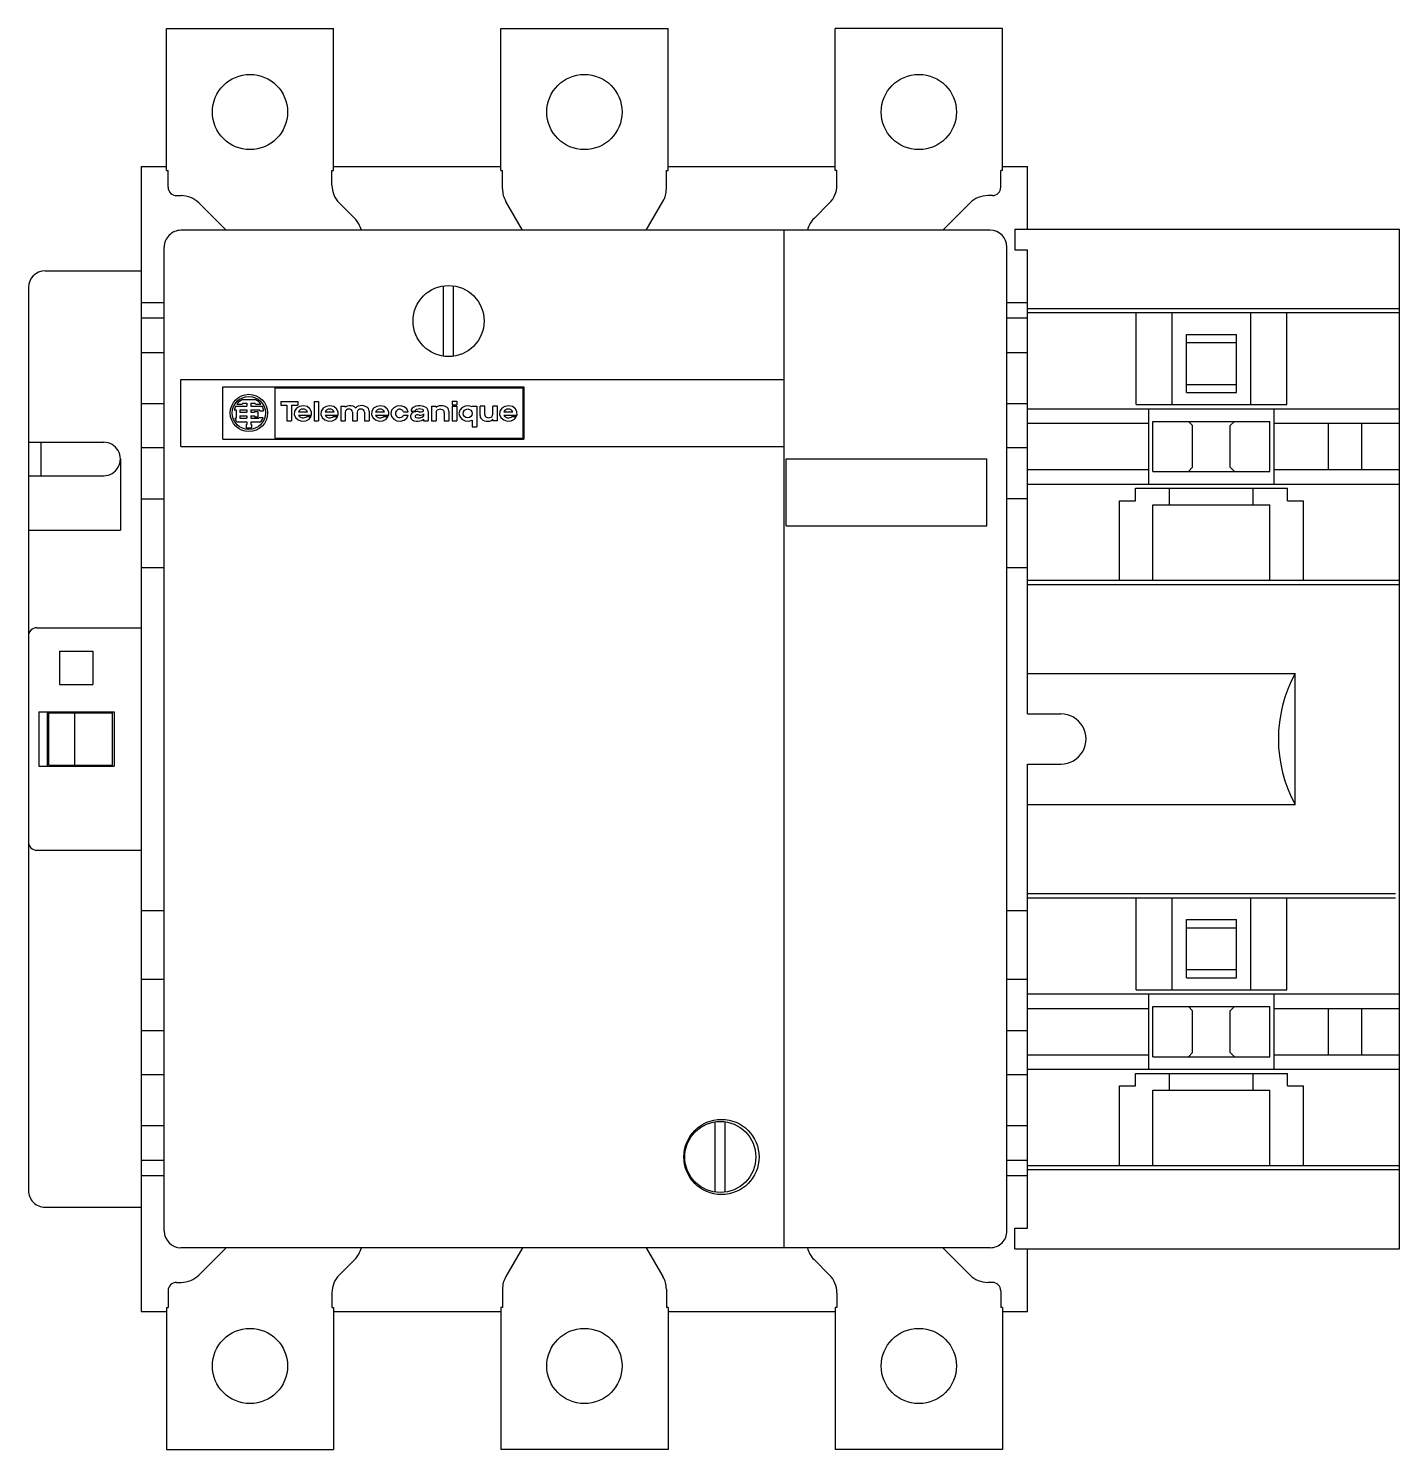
# Model space of a CAD drawing. Extents: x 0 to 164, y 0 to 170.
import ezdxf

# ---------------------------------------------------------------- set-up
doc = ezdxf.new("R2010")
doc.units = 0
doc.layers.add('ALPHA', color=255, linetype='CONTINUOUS')

# ---------------------------------------------------------------- blocks, each defined once
blk = doc.blocks.new('LC1F150')
at = {"layer": 'ALPHA'}
for p, q in [((-73.842271, 85), (-53.842271, 85)), ((-73.842271, 68), (-73.842271, 85)), ((-53.842271, 68), (-53.842271, 85)), ((-33.842271, 85), (-13.842271, 85)), ((-33.842271, 68), (-33.842271, 85)), ((-13.842271, 68), (-13.842271, 85)), ((26.157668, 85), (6.157668, 85)), ((6.157668, 68), (6.157668, 85)), ((26.157668, 68), (26.157668, 85)), ((-76.842271, 68.5), (-76.842271, -68.5)), ((-76.842271, 68.5), (-73.842271, 68.5)), ((-73.842271, 68), (-73.642274, 68)), ((-73.642274, 66), (-73.642274, 68)), ((-54.042268, 66.242645), (-54.042268, 68)), ((-54.042268, 68), (-53.842271, 68)), ((-53.842271, 68.5), (-33.842271, 68.5)), ((-33.842271, 68), (-33.642274, 68)), ((-33.642274, 65.803848), (-33.642274, 68)), ((-14.042268, 65.803833), (-14.042268, 68)), ((-14.042268, 68), (-13.842271, 68)), ((-13.842271, 68.5), (6.157668, 68.5)), ((6.357619, 68), (6.157668, 68)), ((6.357619, 66.242645), (6.357619, 68)), ((26.157668, 68), (25.957717, 68)), ((25.957717, 66), (25.957717, 68)), ((26.157668, 68.5), (29.157668, 68.5)), ((29.157668, 61), (29.157668, 68.5)), ((-72.642274, 65), (-72.084916, 65)), ((24.957717, 65), (24.400344, 65)), ((-69.963593, 64.121346), (-66.693314, 60.851067)), ((-53.163606, 64.121338), (-51.320958, 62.278687)), ((-31.246881, 60.851067), (-33.240346, 64.303848)), ((-16.437644, 60.851067), (-14.44419, 64.303833)), ((5.479053, 64.121323), (3.636417, 62.278687)), ((22.27904, 64.121338), (19.008773, 60.851067)), ((24.699981, 60.851067), (-72.100007, 60.851067)), ((0.000001, 60.851067), (-0.000001, -60.851067)), ((27.657668, 61), (73.657668, 61)), ((27.657668, 61), (27.657668, 58.5)), ((73.657668, -61), (73.657668, 61)), ((-74.100007, -58.851067), (-74.100007, 58.851067)), ((26.699981, -58.851067), (26.699981, 58.851067)), ((27.657668, 58.5), (29.157668, 58.5)), ((29.157668, 3), (29.157668, 58.5)), ((-88.342271, 56), (-76.842271, 56)), ((-90.342271, 54), (-90.342271, -54)), ((-40.692277, 45.792572), (-40.692277, 54.207428)), ((-39.492265, 45.792572), (-39.492265, 54.207428)), ((-76.842271, 52.220276), (-74.100007, 52.220276)), ((26.699981, 52.220276), (29.157668, 52.220276)), ((29.157668, 51.5), (73.657668, 51.5)), ((29.157668, 51), (73.657668, 51)), ((42.157668, 40), (42.157668, 51)), ((46.457717, 40), (46.457717, 51)), ((55.857619, 40), (55.857619, 51)), ((60.157668, 40), (60.157668, 51)), ((-76.842271, 50.363968), (-74.100007, 50.363968)), ((26.699981, 50.363968), (29.157668, 50.363968)), ((48.157668, 48.399994), (54.157668, 48.399994)), ((48.157668, 41.439423), (48.157668, 48.399994)), ((54.157668, 41.439423), (54.157668, 48.399994)), ((-76.842271, 46.25), (-74.100007, 46.25)), ((26.699981, 46.25), (29.157668, 46.25)), ((48.157668, 47.419708), (54.157668, 47.419708)), ((-72.100007, 43.000015), (0.000001, 43.000015)), ((-72.100007, 35.000015), (-72.100007, 43.000015)), ((-67.100007, 42.123856), (-31.100007, 42.123856)), ((-67.100007, 35.876022), (-67.100007, 42.123856)), ((-60.852158, 42.008575), (-31.215287, 42.008575)), ((-60.852158, 42.008575), (-60.852158, 35.991302)), ((-31.215287, 42.008575), (-31.215287, 35.991302)), ((-31.100007, 42.123856), (-31.100007, 35.876022)), ((48.157668, 42.419708), (54.157668, 42.419708)), ((48.157668, 41.439423), (54.157668, 41.439423)), ((-76.842271, 40.125015), (-74.100007, 40.125015)), ((-65.725099, 39.356964), (-65.493363, 39.356964)), ((-65.570268, 39.803223), (-64.199174, 39.803223)), ((-65.493363, 39.356964), (-65.493363, 38.375168)), ((-65.40416, 40.070999), (-64.779405, 40.070999)), ((-65.047181, 39.356964), (-65.047181, 39.089188)), ((-65.047181, 39.356964), (-64.199174, 39.356964)), ((-64.754212, 40.606522), (-63.197953, 40.606522)), ((-64.644044, 40.160248), (-64.199174, 40.160248)), ((-64.199174, 40.160248), (-64.199174, 39.803223)), ((-64.199174, 39.356964), (-64.199174, 39.089188)), ((-63.752992, 40.160248), (-63.752992, 39.803223)), ((-63.752992, 40.160248), (-63.308106, 40.160248)), ((-63.752992, 39.803223), (-62.381898, 39.803223)), ((-63.752992, 39.356964), (-62.6857, 39.356964)), ((-63.752992, 39.356964), (-63.752992, 39.089188)), ((-63.306641, 39.178436), (-63.306641, 39.089188)), ((-63.306641, 39.178436), (-62.904984, 39.178436)), ((-63.172761, 40.070999), (-62.548005, 40.070999)), ((-62.904984, 39.178436), (-62.904984, 38.55368)), ((-62.664307, 39.2677), (-62.211244, 39.2677)), ((-60.172028, 40.371689), (-58.106156, 40.371689)), ((-60.172028, 40.371689), (-60.172028, 39.952515)), ((-60.172028, 39.952515), (-59.416016, 39.952515)), ((-59.416016, 39.952515), (-59.416016, 38.066238)), ((-58.862168, 39.952515), (-58.862168, 38.066238)), ((-58.862168, 39.952515), (-58.106156, 39.952515)), ((-58.106156, 40.371689), (-58.106156, 39.952515)), ((-58.036134, 39.136627), (-56.963426, 39.136627)), ((-56.182389, 40.371689), (-56.182389, 38.066238)), ((-56.182389, 40.371689), (-55.628526, 40.371689)), ((-55.628526, 40.371689), (-55.628526, 38.066238)), ((-54.847321, 39.136627), (-53.774766, 39.136627)), ((-52.993714, 39.81778), (-52.993714, 38.066238)), ((-52.993714, 39.81778), (-52.439698, 39.81778)), ((-52.439698, 39.81778), (-52.439698, 39.709808)), ((-49.595277, 39.208649), (-49.595277, 38.066238)), ((-48.81421, 39.136627), (-47.741502, 39.136627)), ((-45.473344, 39.139603), (-44.911576, 39.139603)), ((-44.572617, 39.218964), (-44.086137, 39.218964)), ((-42.536622, 39.174789), (-42.536622, 38.066238)), ((-42.132478, 39.81778), (-42.132478, 38.066238)), ((-42.132478, 39.81778), (-41.578477, 39.81778)), ((-41.578477, 39.81778), (-41.578477, 39.643921)), ((-40.066453, 39.202652), (-40.066453, 38.066238)), ((-39.662309, 40.412109), (-39.662309, 39.985443)), ((-39.662309, 40.412109), (-39.108308, 40.412109)), ((-39.662309, 39.985443), (-39.108308, 39.985443)), ((-39.662309, 39.81778), (-39.662309, 38.066238)), ((-39.662309, 39.81778), (-39.108308, 39.81778)), ((-39.108308, 40.412109), (-39.108308, 39.985443)), ((-39.108308, 39.81778), (-39.108308, 38.066238)), ((-37.260987, 39.81778), (-37.260987, 39.728775)), ((-37.260987, 39.81778), (-36.707139, 39.81778)), ((-36.707139, 39.81778), (-36.707139, 37.326691)), ((-36.317918, 38.681343), (-36.317918, 39.817772)), ((-35.763917, 39.817757), (-36.317918, 39.817757)), ((-35.763917, 38.821861), (-35.763917, 39.817772)), ((-34.805909, 38.821861), (-34.805905, 39.817772)), ((-34.251904, 39.817757), (-34.805905, 39.817757)), ((-34.251908, 38.066216), (-34.251904, 39.817757)), ((-33.470857, 39.136627), (-32.398148, 39.136627)), ((26.699981, 40.125015), (29.157668, 40.125015)), ((29.157668, 39.5), (73.657668, 39.5)), ((42.157668, 40), (60.157668, 40)), ((43.657668, 30.5), (43.657668, 39.5)), ((58.657668, 30.5), (58.657668, 39.5)), ((-65.648194, 38.375168), (-65.493363, 38.375168)), ((-65.40416, 37.928894), (-64.199174, 37.928894)), ((-65.047181, 39.089188), (-64.199174, 39.089188)), ((-65.047181, 38.642929), (-64.199174, 38.642929)), ((-65.047181, 38.642929), (-65.047181, 38.375168)), ((-65.047181, 38.375168), (-64.199174, 38.375168)), ((-64.288529, 37.616501), (-64.199174, 37.616501)), ((-64.288529, 37.616501), (-64.288529, 37.214844)), ((-64.199174, 38.642929), (-64.199174, 38.375168)), ((-64.199174, 37.928894), (-64.199174, 37.616501)), ((-63.752992, 39.089188), (-63.306641, 39.089188)), ((-63.752992, 38.642929), (-63.752992, 38.375168)), ((-63.752992, 38.642929), (-63.306641, 38.642929)), ((-63.752992, 38.375168), (-62.791901, 38.375168)), ((-63.752992, 37.928894), (-62.548005, 37.928894)), ((-63.752992, 37.928894), (-63.752992, 37.616501)), ((-63.752992, 37.616501), (-63.663636, 37.616501)), ((-63.663636, 37.616501), (-63.663636, 37.214844)), ((-63.306641, 38.642929), (-63.306641, 38.55368)), ((-63.306641, 38.55368), (-62.904984, 38.55368)), ((-62.748979, 38.464417), (-62.273194, 38.464417)), ((-59.416016, 38.066238), (-58.862168, 38.066238)), ((-58.036134, 38.747391), (-56.468171, 38.747391)), ((-57.0607, 38.597687), (-56.520905, 38.597687)), ((-56.182389, 38.066238), (-55.628526, 38.066238)), ((-54.847321, 38.747391), (-53.279496, 38.747391)), ((-53.872025, 38.597687), (-53.33223, 38.597687)), ((-52.993714, 38.066238), (-52.439698, 38.066238)), ((-52.439698, 39.087891), (-52.439698, 38.066238)), ((-51.571488, 39.087891), (-51.571488, 38.066238)), ((-51.571488, 38.066238), (-51.017487, 38.066238)), ((-51.017487, 39.087891), (-51.017487, 38.066238)), ((-50.149278, 39.087891), (-50.149278, 38.066238)), ((-50.149278, 38.066238), (-49.595277, 38.066238)), ((-48.81421, 38.747391), (-47.246247, 38.747391)), ((-47.838929, 38.597687), (-47.298982, 38.597687)), ((-45.473344, 38.7444), (-44.911576, 38.7444)), ((-43.090638, 38.89476), (-43.090638, 38.607086)), ((-43.090638, 38.242447), (-43.090638, 38.066238)), ((-43.090638, 38.066238), (-42.536622, 38.066238)), ((-42.132478, 38.066238), (-41.578477, 38.066238)), ((-41.578477, 39.062134), (-41.578477, 38.066238)), ((-40.620469, 39.062134), (-40.620469, 38.066238)), ((-40.620469, 38.066238), (-40.066453, 38.066238)), ((-39.662309, 38.066238), (-39.108308, 38.066238)), ((-37.260987, 38.155228), (-37.260987, 37.326691)), ((-34.805909, 38.066216), (-34.805909, 38.240089)), ((-34.251908, 38.066216), (-34.805909, 38.066216)), ((-33.470857, 38.747391), (-31.902894, 38.747391)), ((-32.495423, 38.597687), (-31.955628, 38.597687)), ((29.157668, 37.76796), (43.657668, 37.76796)), ((44.157668, 31.997864), (44.157668, 37.997925)), ((44.157668, 37.997925), (58.157668, 37.997925)), ((48.907737, 37.5), (48.407729, 37.997917)), ((48.907668, 32.499985), (48.907668, 37.500015)), ((53.407668, 32.499969), (53.407668, 37.500015)), ((53.407714, 37.500015), (53.907714, 37.997932)), ((58.157668, 31.997864), (58.157668, 37.997925)), ((58.657668, 37.76796), (73.657668, 37.76796)), ((65.157668, 32.23204), (65.157668, 37.76796)), ((69.157668, 32.23204), (69.157668, 37.76796)), ((-67.100007, 35.876022), (-31.100007, 35.876022)), ((-64.288529, 37.214844), (-63.663636, 37.214844)), ((-60.852158, 35.991302), (-31.215287, 35.991302)), ((-37.260987, 37.326691), (-36.707139, 37.326691)), ((-90.342271, 35.5), (-81.342271, 35.5)), ((-88.842271, 35.5), (-88.842271, 31.5)), ((-76.842271, 34.875), (-74.100007, 34.875)), ((-72.100007, 35.000015), (0.000001, 35.000015)), ((26.699981, 34.875), (29.157668, 34.875)), ((-79.342271, 33.5), (-79.342271, 25)), ((0.299987, 25.5), (0.299987, 33.5)), ((0.299987, 33.5), (24.299987, 33.5)), ((24.299987, 25.5), (24.299987, 33.5)), ((48.405601, 31.997856), (48.907722, 32.499985)), ((53.907729, 31.997871), (53.407729, 32.499985)), ((-90.342271, 31.5), (-81.342271, 31.5)), ((29.157668, 32.23204), (43.657668, 32.23204)), ((44.157668, 31.997864), (58.157668, 31.997864)), ((58.657668, 32.23204), (73.657668, 32.23204)), ((29.157668, 30.5), (73.657668, 30.5)), ((42.057571, 30), (60.257766, 30)), ((42.057571, 28.5), (42.057571, 30)), ((46.157668, 28), (46.157668, 30)), ((56.157668, 28), (56.157668, 30)), ((60.257766, 28.5), (60.257766, 30)), ((-76.842271, 28.742401), (-74.100007, 28.742401)), ((29.157668, 28.742401), (26.699981, 28.742401)), ((40.157668, 28.5), (42.057571, 28.5)), ((40.157668, 19), (40.157668, 28.5)), ((44.157668, 28), (58.157668, 28)), ((44.157668, 19), (44.157668, 28)), ((58.157668, 19), (58.157668, 28)), ((60.257766, 28.5), (62.157668, 28.5)), ((62.157668, 19), (62.157668, 28.5)), ((0.299987, 25.5), (24.299987, 25.5)), ((-90.342271, 25), (-79.342271, 25)), ((-76.842271, 20.5), (-74.100007, 20.5)), ((26.699981, 20.5), (29.157668, 20.5)), ((29.157668, 19), (73.657668, 19)), ((29.157668, 18.5), (73.657668, 18.5)), ((-89.342271, 13.300003), (-76.842271, 13.300003)), ((-86.642274, 10.5), (-82.642274, 10.5)), ((-86.642274, 10.5), (-86.642274, 6.5)), ((-82.642274, 10.5), (-82.642274, 6.5)), ((29.157668, 7.850006), (61.157668, 7.850006)), ((61.157668, -7.850006), (61.157668, 7.850006)), ((-86.642274, 6.5), (-82.642274, 6.5)), ((-89.092271, 3.25), (-80.092271, 3.25)), ((-89.092271, 3.25), (-89.092271, -3.25)), ((-88.092271, 3.25), (-88.092271, -3.25)), ((-87.892274, 3.149994), (-80.292268, 3.149994)), ((-87.892274, -3.149994), (-87.892274, 3.149994)), ((-84.792268, -3.149994), (-84.792268, 3.149994)), ((-80.292268, -3.149994), (-80.292268, 3.149994)), ((-80.092271, 3.25), (-80.092271, -3.25)), ((29.157668, 3), (33.157668, 3)), ((-89.092271, -3.25), (-80.092271, -3.25)), ((-87.892274, -3.149994), (-80.292268, -3.149994)), ((29.157668, -3), (33.157668, -3)), ((29.157668, -58.5), (29.157668, -3)), ((29.157668, -7.850006), (61.157668, -7.850006)), ((-89.342271, -13.300003), (-76.842271, -13.300003)), ((29.157668, -18.5), (73.157668, -18.5)), ((29.157668, -19), (73.157668, -19)), ((42.157668, -30), (42.157668, -19)), ((46.457717, -30), (46.457717, -19)), ((55.857619, -30), (55.857619, -19)), ((60.157668, -30), (60.157668, -19)), ((-76.842271, -20.5), (-74.100007, -20.5)), ((26.699981, -20.5), (29.157668, -20.5)), ((48.157668, -21.600006), (54.157668, -21.600006)), ((48.157668, -28.560577), (48.157668, -21.600006)), ((54.157668, -28.560577), (54.157668, -21.600006)), ((48.157668, -22.580292), (54.157668, -22.580292)), ((-76.842271, -28.742432), (-74.100007, -28.742432)), ((26.699981, -28.742432), (29.157668, -28.742432)), ((48.157668, -27.580292), (54.157668, -27.580292)), ((48.157668, -28.560577), (54.157668, -28.560577)), ((29.157668, -30.5), (73.657668, -30.5)), ((42.157668, -30), (60.157668, -30)), ((43.657668, -39.5), (43.657668, -30.5)), ((58.657668, -39.5), (58.657668, -30.5)), ((29.157668, -32.23204), (43.657668, -32.23204)), ((44.157668, -38.002136), (44.157668, -32.002075)), ((44.157668, -32.002075), (58.157668, -32.002075)), ((48.907752, -32.499998), (48.407745, -32.002076)), ((53.407714, -32.49999), (53.907714, -32.002067)), ((58.157668, -38.002136), (58.157668, -32.002075)), ((58.657668, -32.23204), (73.657668, -32.23204)), ((65.157668, -37.76796), (65.157668, -32.23204)), ((69.157668, -37.76796), (69.157668, -32.23204)), ((48.907668, -37.500015), (48.907668, -32.499985)), ((53.407668, -37.500031), (53.407668, -32.499985)), ((-76.842271, -34.875), (-74.100007, -34.875)), ((26.699981, -34.875), (29.157668, -34.875)), ((29.157668, -37.76796), (43.657668, -37.76796)), ((44.157668, -38.002136), (58.157668, -38.002136)), ((48.405601, -38.002131), (48.907714, -37.500015)), ((53.907714, -38.002128), (53.407706, -37.500018)), ((58.657668, -37.76796), (73.657668, -37.76796)), ((-76.842271, -40.125015), (-74.100007, -40.125015)), ((26.699981, -40.125015), (29.157668, -40.125015)), ((29.157668, -39.5), (73.657668, -39.5)), ((42.057571, -40), (60.257766, -40)), ((42.057571, -41.5), (42.057571, -40)), ((46.157668, -42), (46.157668, -40)), ((56.157668, -42), (56.157668, -40)), ((60.257766, -41.5), (60.257766, -40)), ((40.157668, -41.5), (42.057571, -41.5)), ((40.157668, -51), (40.157668, -41.5)), ((44.157668, -42), (58.157668, -42)), ((44.157668, -51), (44.157668, -42)), ((58.157668, -51), (58.157668, -42)), ((60.257766, -41.5), (62.157668, -41.5)), ((62.157668, -51), (62.157668, -41.5)), ((-8.192277, -54.207428), (-8.192277, -45.792572)), ((-6.992265, -54.207428), (-6.992265, -45.792572)), ((-76.842271, -46.25), (-74.100007, -46.25)), ((26.699981, -46.25), (29.157668, -46.25)), ((-76.842271, -50.363968), (-74.100007, -50.363968)), ((26.699981, -50.363968), (29.157668, -50.363968)), ((29.157668, -51), (73.657668, -51)), ((-76.842271, -52.220276), (-74.100007, -52.220276)), ((26.699981, -52.220276), (29.157668, -52.220276)), ((29.157668, -51.5), (73.657668, -51.5)), ((-88.342271, -56), (-76.842271, -56)), ((27.657668, -58.5), (29.157668, -58.5)), ((27.657668, -61), (27.657668, -58.5)), ((24.699981, -60.851067), (-72.100007, -60.851067)), ((-69.963578, -64.121332), (-66.693314, -60.851067)), ((-31.246897, -60.851067), (-33.240346, -64.303822)), ((-16.437662, -60.851067), (-14.444201, -64.303843)), ((22.279048, -64.121344), (19.008773, -60.851067)), ((27.657668, -61), (73.657668, -61)), ((29.157668, -68.5), (29.157668, -61)), ((-53.16359, -64.121323), (-51.320954, -62.278687)), ((5.47907, -64.121344), (3.636422, -62.278698)), ((-73.642259, -66), (-73.642259, -68)), ((-72.642259, -65), (-72.084885, -65)), ((-54.042161, -66.242645), (-54.042161, -68)), ((-33.642274, -65.803833), (-33.642274, -68)), ((-14.042268, -65.803848), (-14.042268, -68)), ((6.357726, -66.242645), (6.357726, -68)), ((24.957732, -65), (24.400375, -65)), ((25.957732, -66), (25.957732, -68)), ((-73.84221, -68), (-73.84221, -85)), ((-73.84221, -68), (-73.642259, -68)), ((-54.042161, -68), (-53.84221, -68)), ((-53.84221, -68), (-53.84221, -85)), ((-33.842271, -68), (-33.842271, -85)), ((-33.642274, -68), (-33.842271, -68)), ((-13.842271, -68), (-14.042268, -68)), ((-13.842271, -68), (-13.842271, -85)), ((6.157729, -68), (6.157729, -85)), ((6.357726, -68), (6.157729, -68)), ((26.157729, -68), (25.957732, -68)), ((26.157729, -68), (26.157729, -85)), ((-76.842271, -68.5), (-73.84221, -68.5)), ((-53.84221, -68.5), (-33.842271, -68.5)), ((-13.842271, -68.5), (6.157729, -68.5)), ((26.157729, -68.5), (29.157668, -68.5)), ((-73.84221, -85), (-53.84221, -85)), ((-13.842271, -85), (-33.842271, -85)), ((26.157729, -85), (6.157729, -85))]:
    blk.add_line(p, q, dxfattribs=at)
for points in [[(-56.468132, 38.747383), (-56.470567, 39.146196), (-56.666111, 39.506694), (-57.01807, 39.761234), (-57.460405, 39.862053), (-57.910114, 39.790234), (-58.282816, 39.559254), (-58.508577, 39.212452), (-58.545035, 38.814904), (-58.385348, 38.441203), (-58.059482, 38.161473), (-57.62858, 38.0282), (-57.173497, 38.066392), (-56.779625, 38.268883), (-56.52087, 38.597678)], [(-56.963379, 39.13662), (-57.049336, 39.273646), (-57.17525, 39.38125), (-57.32995, 39.449883), (-57.499711, 39.473459), (-57.669472, 39.449883), (-57.824171, 39.38125), (-57.950086, 39.273647), (-58.036043, 39.13662)], [(-53.279406, 38.747586), (-53.281941, 39.146385), (-53.477561, 39.506835), (-53.829562, 39.761309), (-54.2719, 39.862059), (-54.721581, 39.790182), (-55.094233, 39.559166), (-55.319937, 39.212353), (-55.356346, 38.814815), (-55.196627, 38.441141), (-54.870749, 38.161441), (-54.439854, 38.028194), (-53.98479, 38.066401), (-53.590938, 38.268893), (-53.332195, 38.597678)], [(-53.774704, 39.13662), (-53.860661, 39.273646), (-53.986575, 39.38125), (-54.141275, 39.449883), (-54.311036, 39.473459), (-54.480797, 39.449883), (-54.635496, 39.38125), (-54.761411, 39.273647), (-54.847368, 39.13662)], [(-47.24631, 38.747586), (-47.248845, 39.146385), (-47.444465, 39.506835), (-47.796466, 39.761309), (-48.238804, 39.862059), (-48.688484, 39.790182), (-49.061137, 39.559166), (-49.286841, 39.212353), (-49.323249, 38.814815), (-49.163531, 38.441141), (-48.837653, 38.161441), (-48.406758, 38.028194), (-47.951694, 38.066401), (-47.557842, 38.268893), (-47.299098, 38.597678)], [(-47.741607, 39.13662), (-47.827565, 39.273646), (-47.953479, 39.38125), (-48.108179, 39.449883), (-48.27794, 39.473459), (-48.4477, 39.449883), (-48.6024, 39.38125), (-48.728314, 39.273647), (-48.814272, 39.13662)], [(-44.911705, 39.139614), (-45.092349, 39.487552), (-45.419319, 39.741595), (-45.836341, 39.858019), (-46.271639, 39.816787), (-46.650296, 39.624996), (-46.90714, 39.315653), (-46.997965, 38.942001), (-46.907139, 38.568349), (-46.650296, 38.259007), (-46.271639, 38.067215), (-45.83634, 38.025983), (-45.419319, 38.142408), (-45.092349, 38.396451), (-44.911705, 38.744389)], [(-37.261043, 39.728778), (-37.675237, 39.855766), (-38.111989, 39.821393), (-38.494173, 39.631728), (-38.754299, 39.320263), (-38.846431, 38.942001), (-38.754299, 38.563739), (-38.494173, 38.252275), (-38.111989, 38.062609), (-37.675237, 38.028236), (-37.261043, 38.155225)], [(-31.902804, 38.747586), (-31.905339, 39.146385), (-32.100959, 39.506835), (-32.45296, 39.761309), (-32.895298, 39.862059), (-33.344979, 39.790182), (-33.717631, 39.559166), (-33.943335, 39.212353), (-33.979743, 38.814815), (-33.820025, 38.441141), (-33.494147, 38.161441), (-33.063252, 38.028194), (-32.608188, 38.066401), (-32.214336, 38.268893), (-31.955592, 38.597678)], [(-32.398102, 39.13662), (-32.484059, 39.273646), (-32.609973, 39.38125), (-32.764673, 39.449883), (-32.934434, 39.473459), (-33.104194, 39.449883), (-33.258894, 39.38125), (-33.384808, 39.273647), (-33.470766, 39.13662)], [(-58.036043, 38.747383), (-57.96453, 38.627758), (-57.862311, 38.528892), (-57.736139, 38.457316), (-57.594349, 38.417757), (-57.446307, 38.41283), (-57.301793, 38.44286), (-57.170353, 38.505863), (-57.06067, 38.597677)], [(-54.847368, 38.747383), (-54.775855, 38.627758), (-54.673637, 38.528892), (-54.547465, 38.457316), (-54.405674, 38.417757), (-54.257632, 38.41283), (-54.113118, 38.44286), (-53.981678, 38.505863), (-53.871995, 38.597677)], [(-48.814272, 38.747383), (-48.742759, 38.627758), (-48.64054, 38.528892), (-48.514368, 38.457316), (-48.372578, 38.417757), (-48.224536, 38.41283), (-48.080021, 38.44286), (-47.948582, 38.505863), (-47.838899, 38.597677)], [(-33.470766, 38.747383), (-33.399253, 38.627758), (-33.297034, 38.528892), (-33.170862, 38.457316), (-33.029072, 38.417757), (-32.88103, 38.41283), (-32.736516, 38.44286), (-32.605076, 38.505863), (-32.495393, 38.597677)]]:
    blk.add_lwpolyline(points, dxfattribs=at)
for centre, radius in [((-63.842271, 75), 4.5), ((-23.842271, 75), 4.5), ((16.157668, 75), 4.5), ((-40.092271, 50), 4.25), ((-63.976075, 38.999939), 2.231371), ((-63.976075, 38.999939), 1.985919), ((-37.802979, 38.942001), 0.534451), ((-7.450013, -49.999985), 4.5), ((-7.592271, -50), 4.25), ((-63.84221, -75), 4.5), ((-23.842271, -75), 4.5), ((16.157729, -75), 4.5)]:
    blk.add_circle(centre, radius, dxfattribs=at)
for centre, radius, start, end in [((-72.642274, 66), 1, 180.000032, 270.000028), ((-72.084916, 62), 3, 45.000001, 89.999982), ((-51.042268, 66.242645), 3, 180.000032, 225.000051), ((-30.642274, 65.803848), 3, 179.999909, 209.999958), ((-17.042268, 65.803833), 3, 329.999852, 359.999846), ((3.357726, 66.242645), 3, 314.999937, 359.999955), ((24.400344, 62), 3, 90.000037, 135), ((24.957717, 66), 1, 269.999973, 0.000065), ((-53.442277, 60.157364), 3, 13.369747, 45.000001), ((5.757766, 60.157364), 3, 135, 166.630251), ((-72.100007, 58.851067), 2, 90.000003, 180.000005), ((24.699981, 58.851067), 2, 0.00000501, 90.000003), ((-88.342271, 54), 2, 89.999982, 179.999909), ((-63.976075, 38.999939), 1.785097, 153.256276, 168.46301), ((-63.976075, 38.999939), 1.785097, 115.841975, 143.130111), ((-63.976075, 38.999939), 1.338822, 119.926483, 126.86989), ((-63.976075, 38.999939), 1.338822, 53.130085, 60.073535), ((-63.976075, 38.999939), 1.785097, 36.869897, 64.158043), ((-63.976075, 38.999939), 1.338822, 11.536958, 15.466014), ((-63.976075, 38.999939), 1.785097, 8.626922, 26.743691), ((-51.870911, 38.829727), 1.047943, 69.512638, 122.878382), ((-52.080384, 39.087891), 0.359295, 128.682676, 180.000019), ((-52.005525, 38.9944), 0.47906, 51.317783, 128.682567), ((-51.93068, 39.087891), 0.359295, 0, 51.317759), ((-51.766023, 39.110199), 0.748531, 39.954103, 69.512638), ((-50.703126, 39.245407), 0.598825, 108.12643, 144.765859), ((-50.658158, 39.087891), 0.359295, 128.682676, 180.000019), ((-50.493516, 38.605164), 1.272503, 63.612284, 108.126375), ((-50.583314, 38.9944), 0.47906, 51.317783, 128.682567), ((-50.508454, 39.087891), 0.359295, 0, 51.317759), ((-50.194093, 39.208649), 0.598825, 0, 63.612393), ((-45.942536, 38.942001), 0.509001, 22.844766, 337.15524), ((-44.048646, 39.218964), 0.523972, 123.565335, 180.000019), ((-44.044984, 38.470245), 0.673678, 102.15832, 121.643156), ((-43.800355, 38.844742), 0.97309, 101.469509, 123.565335), ((-43.839158, 37.51918), 1.646769, 83.312899, 102.239517), ((-43.906403, 39.218964), 0.179648, 134.09918, 180.000019), ((-43.770905, 39.07933), 0.374266, 109.639945, 134.180924), ((-43.577104, 37.74437), 2.095887, 72.842438, 101.469509), ((-43.569642, 38.51535), 0.97309, 70.423403, 109.639945), ((-43.464906, 40.716019), 1.571915, 263.312453, 278.890038), ((-43.393998, 39.009018), 0.449119, 55.411802, 70.423403), ((-43.256745, 39.384827), 0.224559, 278.851243, 298.677643), ((-43.202836, 39.286316), 0.11228, 298.677588, 55.411832), ((-43.135453, 39.174789), 0.598825, 0, 72.842438), ((-41.2193, 39.062134), 0.359295, 116.388063, 180.000019), ((-41.084535, 39.185898), 0.673678, 101.537319, 137.166591), ((-41.099473, 38.820755), 0.628766, 63.612338, 116.387953), ((-40.964707, 38.599182), 1.272503, 63.612284, 101.537155), ((-40.979646, 39.062134), 0.359295, 0, 63.612502), ((-40.665299, 39.202652), 0.598825, 0, 63.612393), ((-63.976075, 38.999939), 1.785097, 200.487321, 216.869885), ((-63.976075, 38.999939), 1.338822, 332.181852, 336.421815), ((-63.976075, 38.999939), 1.785097, 323.130102, 342.542402), ((-44.12349, 38.597687), 0.523972, 121.643156, 226.388642), ((-44.020081, 38.705948), 0.673678, 226.254729, 258.372478), ((-43.839158, 39.585739), 1.571915, 258.372478, 289.783206), ((-43.958848, 38.582718), 0.145195, 120.410334, 254.119866), ((-43.842973, 38.385178), 0.374266, 93.88248, 120.410388), ((-43.711869, 39.451004), 1.047943, 254.119838, 306.360021), ((-43.756699, 37.115585), 1.646769, 84.72112, 93.88248), ((-43.509721, 39.79895), 1.047943, 264.710074, 285.826669), ((-43.509721, 38.67009), 0.598825, 289.783206, 314.427021), ((-43.285157, 39.006775), 0.224559, 285.826669, 330.073563), ((-35.719102, 38.681351), 0.598825, 179.999964, 243.612357), ((-35.419679, 39.284836), 1.272503, 243.612221, 281.537092), ((-35.404603, 38.821869), 0.359295, 179.999964, 243.610062), ((-35.284913, 39.063263), 0.628766, 243.610253, 296.38789), ((-35.299867, 38.698105), 0.673678, 281.537256, 317.166528), ((-35.165101, 38.821869), 0.359295, 296.387999, 359.999955), ((-81.342271, 33.5), 2, 270.000028, 90.000047), ((-89.342271, 12.300003), 1, 89.999982, 179.999909), ((75.56343, 0), 16.405624, 151.41289, 208.587092), ((33.157668, 0), 3, 269.999973, 90.000047), ((-89.342271, -12.300003), 1, 179.999964, 270.000001), ((-88.342271, -54), 2, 179.999964, 270.000001), ((-72.100007, -58.851067), 2, 180.000005, 270.000001), ((24.699981, -58.851067), 2, 270.000001, 0.00001), ((-53.442307, -60.157364), 3, 314.999992, 346.630243), ((5.757735, -60.157364), 3, 193.369745, 224.999996), ((-72.084885, -62), 3, 270.000028, 314.999992), ((-51.042268, -66.242645), 3, 134.999946, 179.999964), ((-30.642274, -65.803833), 3, 149.999861, 179.999855), ((-17.042268, -65.803848), 3, 359.999928, 29.999977), ((3.357726, -66.242645), 3, 0.00003666, 45.000056), ((24.400375, -62), 3, 224.999996, 269.999973), ((-72.642259, -66), 1, 89.999982, 180.000073), ((24.957732, -66), 1, 0.00003666, 90.000037)]:
    blk.add_arc(centre, radius, start, end, dxfattribs=at)

msp = doc.modelspace()

# ---------------------------------------------------------------- block references
msp.add_blockref('LC1F150', (90.342271, 85))

doc.saveas('drawing.dxf')
